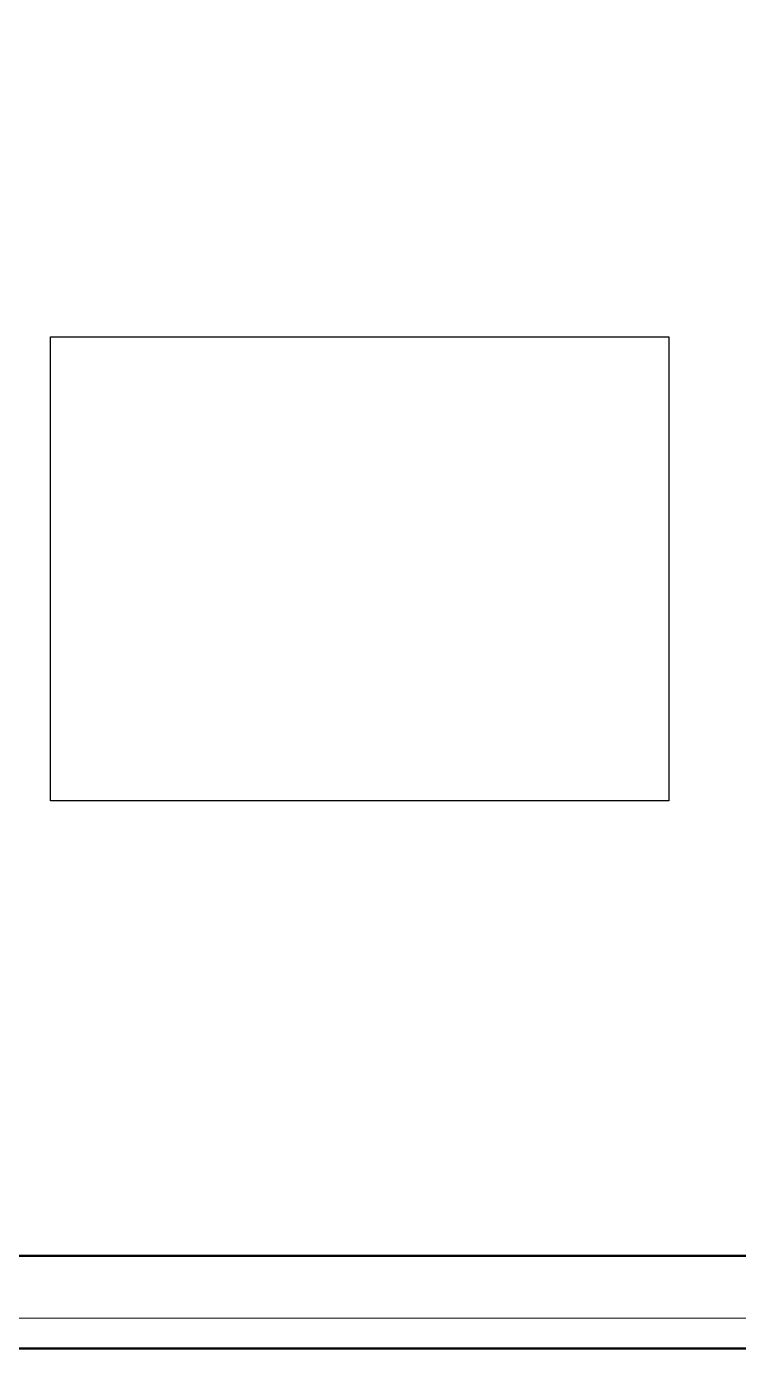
# Model space of a CAD drawing. Header units: inches. Extents: x -279 to 561, y -345 to 342.
# Drawn here: x -222.14 to -217.53, y -310.07 to -301.52 of the extents above; entities that cross this region are included whole.
import ezdxf

# ---------------------------------------------------------------- set-up
doc = ezdxf.new("R2010")
doc.units = ezdxf.units.IN
doc.header["$LTSCALE"] = 0.5
doc.header["$MEASUREMENT"] = 0
doc.layers.add('CADER', color=7, linetype='Continuous')
doc.layers.add('G-ANNO-HLIN', color=5, linetype='Continuous', lineweight=50)
picture_1 = doc.add_image_def('image60.jpg', size_in_pixel=(4000, 3000))

msp = doc.modelspace()

# ---------------------------------------------------------------- linework, layer by layer
at = {"layer": 'CADER', "lineweight": 18}
for points in [[(-228.4557, -292.9682), (-202.753, -292.9682), (-202.753, -310.0672), (-228.4557, -310.0672)], [(-228.2599, -293.164), (-202.9488, -293.164), (-202.9488, -309.8714), (-228.2599, -309.8714)]]:
    msp.add_lwpolyline(points, close=True, dxfattribs=at)
at = {"layer": 'G-ANNO-HLIN', "color": 0}
for points in [[(-228.4557, -292.9682), (-202.753, -292.9682), (-202.753, -310.0672), (-228.4557, -310.0672)], [(-227.8563, -293.5676), (-203.3524, -293.5676), (-203.3524, -309.4678), (-227.8563, -309.4678)]]:
    msp.add_lwpolyline(points, close=True, dxfattribs=at)

# ---------------------------------------------------------------- pictures from other files: only their frames are drawn
at = {"ltscale": 0.5}
image = msp.add_image(picture_1, insert=(-221.9837, -306.5246), size_in_units=(4, 3), dxfattribs=at)
image.dxf.flags = 7

doc.saveas('drawing.dxf')
